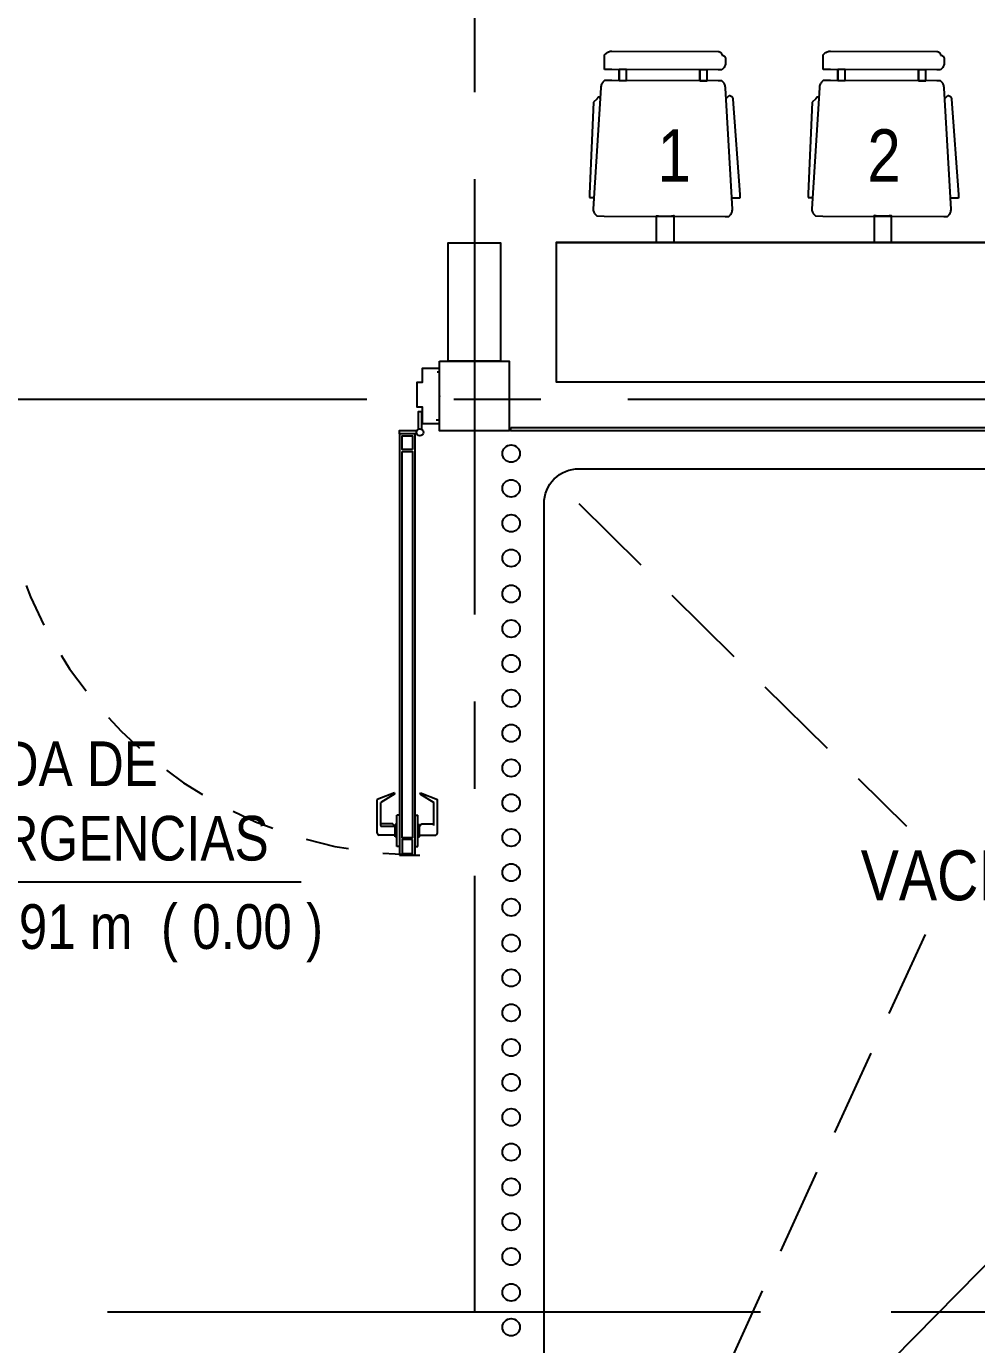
# Model space of a CAD drawing. Extents: x -28 to 149, y -33 to 76.
# Drawn here: x 14.714 to 17.442, y 1.567 to 5.351 of the extents above; entities that cross this region are included whole.
import ezdxf

# ---------------------------------------------------------------- set-up
doc = ezdxf.new("R2010")
doc.units = 0
for name, pattern in [('CENTER', [2, 1.25, -0.25, 0.25, -0.25]), ('HIDDEN', [0.375, 0.25, -0.125]), ('HIDDEN2', [0.1875, 0.125, -0.0625]), ('PHANTOM2', [1.25, 0.625, -0.125, 0.125, -0.125, 0.125, -0.125]), ('STYLE_01', [0.15, 0.1, -0.05])]:
    doc.linetypes.add(name, pattern=pattern)
for name, color, linetype in [('arq-barandas', 2, 'Continuous'), ('arq-ejes-principales', 1, 'CENTER'), ('arq-hatch', 252, 'Continuous'), ('arq-indicacion de corte', 5, 'PHANTOM2'), ('arq-mobiliario', 1, 'Continuous'), ('arq-niveles', 1, 'Continuous'), ('arq-pared mamposteria', 4, 'Continuous'), ('arq-paredes-liv', 3, 'Continuous'), ('arq-proyeccion', 251, 'STYLE_01'), ('arq-puertas', 2, 'Continuous'), ('arq-text-equipamiento', 2, 'Continuous'), ('arq-ventanas', 2, 'Continuous'), ('arq-vigas exteriores', 3, 'Continuous')]:
    doc.layers.add(name, color=color, linetype=linetype)
doc.layers.add('mv', color=191, linetype='Continuous', plot=False)
doc.styles.add('dape 2', font='ARIALN.TTF', dxfattribs={"height": 2.5})

# ---------------------------------------------------------------- blocks, each defined once
blk = doc.blocks.new('PUESTOS INDIVIDUALES')
for p, q in [((6.401, 0.9464), (6.3994, 0.9451)), ((6.4028, 0.9474), (6.401, 0.9464)), ((6.4048, 0.948), (6.4028, 0.9474)), ((6.4069, 0.9482), (6.4048, 0.948)), ((6.7121, 0.9492), (6.4069, 0.9482)), ((6.7146, 0.9491), (6.7121, 0.9492)), ((6.7171, 0.9487), (6.7146, 0.9491)), ((6.7195, 0.9481), (6.7171, 0.9487)), ((6.7218, 0.9473), (6.7195, 0.9481)), ((6.7241, 0.9462), (6.7218, 0.9473)), ((6.7263, 0.945), (6.7241, 0.9462)), ((7.0289, 0.9464), (7.0273, 0.9451)), ((7.0307, 0.9474), (7.0289, 0.9464)), ((7.0327, 0.948), (7.0307, 0.9474)), ((7.0347, 0.9482), (7.0327, 0.948)), ((7.34, 0.9492), (7.0347, 0.9482)), ((7.3425, 0.9491), (7.34, 0.9492)), ((7.3449, 0.9487), (7.3425, 0.9491)), ((7.3473, 0.9481), (7.3449, 0.9487)), ((7.3497, 0.9473), (7.3473, 0.9481)), ((7.352, 0.9462), (7.3497, 0.9473)), ((7.3541, 0.945), (7.352, 0.9462)), ((6.3861, 0.9291), (6.3859, 0.927)), ((6.3859, 0.927), (6.3859, 0.9165)), ((6.3859, 0.9165), (6.3861, 0.914)), ((6.3867, 0.9311), (6.3861, 0.9291)), ((6.3861, 0.914), (6.3864, 0.9116)), ((6.3864, 0.9116), (6.387, 0.9091)), ((6.3876, 0.9329), (6.3867, 0.9311)), ((6.387, 0.9091), (6.3879, 0.9068)), ((6.3889, 0.9345), (6.3876, 0.9329)), ((6.3905, 0.9358), (6.3889, 0.9345)), ((6.3923, 0.9368), (6.3905, 0.9358)), ((6.3943, 0.9374), (6.3923, 0.9368)), ((6.3964, 0.9376), (6.3943, 0.9374)), ((6.3966, 0.9397), (6.3964, 0.9376)), ((6.3972, 0.9416), (6.3966, 0.9397)), ((6.3981, 0.9435), (6.3972, 0.9416)), ((6.3994, 0.9451), (6.3981, 0.9435)), ((6.7283, 0.9435), (6.7263, 0.945)), ((6.7301, 0.9418), (6.7283, 0.9435)), ((6.7332, 0.9387), (6.7301, 0.9418)), ((6.7332, 0.9282), (6.7332, 0.9387)), ((6.7333, 0.9177), (6.7332, 0.9282)), ((6.7334, 0.8966), (6.7333, 0.9177)), ((6.7333, 0.9177), (6.7333, 0.9177)), ((7.0139, 0.9291), (7.0137, 0.927)), ((7.0137, 0.927), (7.0138, 0.9165)), ((7.0138, 0.9165), (7.0139, 0.914)), ((7.0145, 0.9311), (7.0139, 0.9291)), ((7.0139, 0.914), (7.0143, 0.9116)), ((7.0143, 0.9116), (7.0149, 0.9091)), ((7.0155, 0.9329), (7.0145, 0.9311)), ((7.0149, 0.9091), (7.0157, 0.9068)), ((7.0168, 0.9345), (7.0155, 0.9329)), ((7.0184, 0.9358), (7.0168, 0.9345)), ((7.0202, 0.9368), (7.0184, 0.9358)), ((7.0222, 0.9374), (7.0202, 0.9368)), ((7.0242, 0.9376), (7.0222, 0.9374)), ((7.0244, 0.9397), (7.0242, 0.9376)), ((7.025, 0.9416), (7.0244, 0.9397)), ((7.026, 0.9435), (7.025, 0.9416)), ((7.0273, 0.9451), (7.026, 0.9435)), ((7.3561, 0.9435), (7.3541, 0.945)), ((7.358, 0.9418), (7.3561, 0.9435)), ((7.3611, 0.9387), (7.358, 0.9418)), ((7.3611, 0.9282), (7.3611, 0.9387)), ((7.3611, 0.9177), (7.3611, 0.9282)), ((7.3612, 0.8966), (7.3611, 0.9177)), ((7.3611, 0.9177), (7.3611, 0.9177)), ((6.3879, 0.9068), (6.389, 0.9046)), ((6.389, 0.9046), (6.3902, 0.9024)), ((6.3902, 0.9024), (6.3917, 0.9004)), ((6.3917, 0.9004), (6.3934, 0.8986)), ((6.3934, 0.8986), (6.3965, 0.8955)), ((6.3965, 0.8955), (6.407, 0.8955)), ((6.407, 0.8955), (6.7123, 0.8966)), ((6.4386, 0.8956), (6.4597, 0.8957)), ((6.4387, 0.8641), (6.4386, 0.8956)), ((6.4387, 0.8641), (6.4386, 0.8956)), ((6.4598, 0.8641), (6.4597, 0.8957)), ((6.4597, 0.8957), (6.4598, 0.8641)), ((6.6702, 0.8964), (6.6912, 0.8965)), ((6.6703, 0.8648), (6.6702, 0.8964)), ((6.6703, 0.8648), (6.6702, 0.8964)), ((6.6914, 0.8649), (6.6912, 0.8965)), ((6.6912, 0.8965), (6.6914, 0.8649)), ((6.7123, 0.8966), (6.7334, 0.8966)), ((7.0157, 0.9068), (7.0168, 0.9046)), ((7.0168, 0.9046), (7.0181, 0.9024)), ((7.0181, 0.9024), (7.0196, 0.9004)), ((7.0196, 0.9004), (7.0213, 0.8986)), ((7.0213, 0.8986), (7.0244, 0.8955)), ((7.0244, 0.8955), (7.0349, 0.8955)), ((7.0349, 0.8955), (7.3401, 0.8966)), ((7.0665, 0.8956), (7.0875, 0.8957)), ((7.0666, 0.8641), (7.0665, 0.8956)), ((7.0666, 0.8641), (7.0665, 0.8956)), ((7.0876, 0.8641), (7.0875, 0.8957)), ((7.0875, 0.8957), (7.0876, 0.8641)), ((7.298, 0.8964), (7.3191, 0.8965)), ((7.2981, 0.8648), (7.298, 0.8964)), ((7.2981, 0.8648), (7.298, 0.8964)), ((7.3192, 0.8649), (7.3191, 0.8965)), ((7.3191, 0.8965), (7.3192, 0.8649)), ((7.3401, 0.8966), (7.3612, 0.8966)), ((6.3663, 0.4954), (6.3862, 0.8428)), ((6.3862, 0.8428), (6.3863, 0.8453)), ((6.3863, 0.8453), (6.3866, 0.8478)), ((6.3866, 0.8478), (6.3872, 0.8502)), ((6.3872, 0.8502), (6.3881, 0.8526)), ((6.3881, 0.8526), (6.3891, 0.8548)), ((6.3891, 0.8548), (6.3904, 0.857)), ((6.3904, 0.857), (6.3919, 0.859)), ((6.3919, 0.859), (6.3935, 0.8608)), ((6.3935, 0.8608), (6.3966, 0.8639)), ((6.3966, 0.8639), (6.4071, 0.864)), ((6.4071, 0.864), (6.7124, 0.865)), ((6.4598, 0.8641), (6.4387, 0.8641)), ((6.6914, 0.8649), (6.6703, 0.8648)), ((6.7124, 0.865), (6.7335, 0.8651)), ((6.7124, 0.865), (6.7124, 0.865)), ((6.7335, 0.8651), (6.7366, 0.862)), ((6.7366, 0.862), (6.7382, 0.8601)), ((6.7382, 0.8601), (6.7397, 0.8581)), ((6.7397, 0.8581), (6.741, 0.856)), ((6.741, 0.856), (6.7421, 0.8538)), ((6.7421, 0.8538), (6.7429, 0.8514)), ((6.7429, 0.8514), (6.7436, 0.849)), ((6.7436, 0.849), (6.7439, 0.8465)), ((6.7439, 0.8465), (6.7441, 0.844)), ((6.7441, 0.844), (6.7663, 0.4967)), ((6.9941, 0.4954), (7.014, 0.8428)), ((7.014, 0.8428), (7.0141, 0.8453)), ((7.0141, 0.8453), (7.0145, 0.8478)), ((7.0145, 0.8478), (7.0151, 0.8502)), ((7.0151, 0.8502), (7.0159, 0.8526)), ((7.0159, 0.8526), (7.017, 0.8548)), ((7.017, 0.8548), (7.0182, 0.857)), ((7.0182, 0.857), (7.0197, 0.859)), ((7.0197, 0.859), (7.0214, 0.8608)), ((7.0214, 0.8608), (7.0245, 0.8639)), ((7.0245, 0.8639), (7.035, 0.864)), ((7.035, 0.864), (7.3402, 0.865)), ((7.0876, 0.8641), (7.0666, 0.8641)), ((7.3192, 0.8649), (7.2981, 0.8648)), ((7.3402, 0.865), (7.3613, 0.8651)), ((7.3402, 0.865), (7.3402, 0.865)), ((7.3613, 0.8651), (7.3644, 0.862)), ((7.3644, 0.862), (7.3661, 0.8601)), ((7.3661, 0.8601), (7.3676, 0.8581)), ((7.3676, 0.8581), (7.3689, 0.856)), ((7.3689, 0.856), (7.3699, 0.8538)), ((7.3699, 0.8538), (7.3708, 0.8514)), ((7.3708, 0.8514), (7.3714, 0.849)), ((7.3714, 0.849), (7.3718, 0.8465)), ((7.3718, 0.8465), (7.3719, 0.844)), ((7.3719, 0.844), (7.3941, 0.4967)), ((6.3652, 0.8112), (6.3451, 0.5374)), ((6.3654, 0.8132), (6.3652, 0.8112)), ((6.366, 0.8152), (6.3654, 0.8132)), ((6.367, 0.817), (6.366, 0.8152)), ((6.3683, 0.8186), (6.367, 0.817)), ((6.3699, 0.82), (6.3683, 0.8186)), ((6.3717, 0.8209), (6.3699, 0.82)), ((6.3737, 0.8215), (6.3717, 0.8209)), ((6.3757, 0.8218), (6.3737, 0.8215)), ((6.3845, 0.8131), (6.3757, 0.8218)), ((6.746, 0.8143), (6.7472, 0.8156)), ((6.7472, 0.8156), (6.7483, 0.8163)), ((6.7483, 0.8163), (6.7495, 0.8167)), ((6.7495, 0.8167), (6.7507, 0.8168)), ((6.7507, 0.8168), (6.752, 0.8165)), ((6.752, 0.8165), (6.7531, 0.8159)), ((6.7531, 0.8159), (6.7539, 0.8149)), ((6.7539, 0.8149), (6.7545, 0.8138)), ((6.7545, 0.8138), (6.7547, 0.8125)), ((6.7547, 0.8125), (6.7653, 0.802)), ((6.7653, 0.802), (6.7767, 0.5389)), ((6.9931, 0.8112), (6.9729, 0.5374)), ((6.9933, 0.8132), (6.9931, 0.8112)), ((6.9938, 0.8152), (6.9933, 0.8132)), ((6.9948, 0.817), (6.9938, 0.8152)), ((6.9961, 0.8186), (6.9948, 0.817)), ((6.9977, 0.82), (6.9961, 0.8186)), ((6.9995, 0.8209), (6.9977, 0.82)), ((7.0015, 0.8215), (6.9995, 0.8209)), ((7.0035, 0.8218), (7.0015, 0.8215)), ((7.0123, 0.8131), (7.0035, 0.8218)), ((7.3738, 0.8143), (7.3751, 0.8156)), ((7.3751, 0.8156), (7.3761, 0.8163)), ((7.3761, 0.8163), (7.3773, 0.8167)), ((7.3773, 0.8167), (7.3786, 0.8168)), ((7.3786, 0.8168), (7.3798, 0.8165)), ((7.3798, 0.8165), (7.3809, 0.8159)), ((7.3809, 0.8159), (7.3818, 0.8149)), ((7.3818, 0.8149), (7.3823, 0.8138)), ((7.3823, 0.8138), (7.3825, 0.8125)), ((7.3825, 0.8125), (7.3931, 0.802)), ((7.3931, 0.802), (7.4045, 0.5389)), ((6.3451, 0.5374), (6.3451, 0.5269)), ((6.7767, 0.5389), (6.7767, 0.5284)), ((6.9729, 0.5374), (6.973, 0.5269)), ((7.4045, 0.5389), (7.4045, 0.5284)), ((6.3451, 0.5269), (6.3556, 0.5269)), ((6.3556, 0.5269), (6.3681, 0.527)), ((6.3664, 0.4929), (6.3663, 0.4954)), ((6.3668, 0.4904), (6.3664, 0.4929)), ((6.7662, 0.5283), (6.7643, 0.5283)), ((6.7662, 0.4942), (6.7658, 0.4918)), ((6.7767, 0.5284), (6.7662, 0.5283)), ((6.7663, 0.4967), (6.7662, 0.4942)), ((6.973, 0.5269), (6.9835, 0.5269)), ((6.9835, 0.5269), (6.9959, 0.527)), ((6.9942, 0.4929), (6.9941, 0.4954)), ((6.9946, 0.4904), (6.9942, 0.4929)), ((7.394, 0.5283), (7.3921, 0.5283)), ((7.394, 0.4942), (7.3936, 0.4918)), ((7.4045, 0.5284), (7.394, 0.5283)), ((7.3941, 0.4967), (7.394, 0.4942)), ((6.3674, 0.488), (6.3668, 0.4904)), ((6.3682, 0.4857), (6.3674, 0.488)), ((6.3693, 0.4834), (6.3682, 0.4857)), ((6.3706, 0.4813), (6.3693, 0.4834)), ((6.3721, 0.4793), (6.3706, 0.4813)), ((6.3738, 0.4775), (6.3721, 0.4793)), ((6.3769, 0.4744), (6.3738, 0.4775)), ((6.3874, 0.4744), (6.3769, 0.4744)), ((6.7348, 0.4756), (6.3874, 0.4744)), ((6.7558, 0.4757), (6.7348, 0.4756)), ((6.7589, 0.4787), (6.7558, 0.4757)), ((6.7606, 0.4806), (6.7589, 0.4787)), ((6.762, 0.4826), (6.7606, 0.4806)), ((6.7633, 0.4848), (6.762, 0.4826)), ((6.7644, 0.487), (6.7633, 0.4848)), ((6.7652, 0.4894), (6.7644, 0.487)), ((6.7658, 0.4918), (6.7652, 0.4894)), ((6.9952, 0.488), (6.9946, 0.4904)), ((6.9961, 0.4857), (6.9952, 0.488)), ((6.9972, 0.4834), (6.9961, 0.4857)), ((6.9984, 0.4813), (6.9972, 0.4834)), ((6.9999, 0.4793), (6.9984, 0.4813)), ((7.0016, 0.4775), (6.9999, 0.4793)), ((7.0047, 0.4744), (7.0016, 0.4775)), ((7.0152, 0.4744), (7.0047, 0.4744)), ((7.3626, 0.4756), (7.0152, 0.4744)), ((7.3837, 0.4757), (7.3626, 0.4756)), ((7.3867, 0.4787), (7.3837, 0.4757)), ((7.3884, 0.4806), (7.3867, 0.4787)), ((7.3899, 0.4826), (7.3884, 0.4806)), ((7.3912, 0.4848), (7.3899, 0.4826)), ((7.3922, 0.487), (7.3912, 0.4848)), ((7.393, 0.4894), (7.3922, 0.487)), ((7.3936, 0.4918), (7.393, 0.4894))]:
    blk.add_line(p, q)
at = {"linetype": 'Continuous'}
blk.add_line((7.5, 0.4), (0, 0.4), dxfattribs=at)
for points in [[(6.5875, 0.4), (6.5375, 0.4), (6.5375, 0.4766, 0.071799), (6.5875, 0.477)], [(7.1625, 0.4), (7.2125, 0.4), (7.2125, 0.4766, -0.071799), (7.1625, 0.477)]]:
    blk.add_lwpolyline(points, format="xyb", close=True, dxfattribs=at)
blk.add_lwpolyline([(0, 0.4), (7.5, 0.4), (7.5, 0), (0, 0)], close=True, dxfattribs=at)
blk = doc.blocks.new('*U154')
for p, q in [((0.0625, 1.2929), (0.0625, 1.2029)), ((0.07, 1.2929), (0.0625, 1.2929)), ((0.115, 1.2929), (0.1225, 1.2929)), ((0.1225, 1.2929), (0.1225, 1.2029)), ((0.006, 1.2554), (0.006, 1.1584)), ((0.0575, 1.2604), (0.011, 1.2604)), ((0.0575, 1.2654), (0.0575, 1.2304)), ((0.0625, 1.2654), (0.0575, 1.2654)), ((0.1225, 1.2654), (0.1275, 1.2654)), ((0.1275, 1.2654), (0.1275, 1.2304)), ((0.1275, 1.2604), (0.174, 1.2604)), ((0.179, 1.2554), (0.179, 1.1584)), ((0.016, 1.2334), (0.016, 1.1668)), ((0.0506, 1.2279), (0.016, 1.2279)), ((0.0506, 1.2279), (0.0575, 1.2354)), ((0.0625, 1.2304), (0.0575, 1.2304)), ((0.1225, 1.2304), (0.1275, 1.2304)), ((0.1275, 1.2354), (0.167, 1.2354)), ((0.1344, 1.2279), (0.1275, 1.2354)), ((0.1344, 1.2279), (0.169, 1.2279)), ((0.169, 1.2334), (0.169, 1.1668)), ((0.07, 1.2029), (0.0625, 1.2029)), ((0.115, 1.2029), (0.1225, 1.2029)), ((0.0552, 1.1389), (0.006, 1.1584)), ((0.057, 1.1423), (0.016, 1.1668)), ((0.057, 1.1423), (0.0552, 1.1389)), ((0.128, 1.1423), (0.169, 1.1668)), ((0.128, 1.1423), (0.1298, 1.1389)), ((0.1298, 1.1389), (0.179, 1.1584))]:
    blk.add_line(p, q)
for points in [[(0.115, 1.3179), (0.07, 1.3179), (0.07, 0.109), (0.115, 0.109)], [(0.0775, 1.2729), (0.1075, 1.2729), (0.1075, 1.3129), (0.0775, 1.3129)], [(0.1075, 0.159), (0.0775, 0.159), (0.0775, 1.2679), (0.1075, 1.2679)], [(0.0775, 0.154), (0.1075, 0.154), (0.1075, 0.114), (0.0775, 0.114)]]:
    blk.add_lwpolyline(points, close=True)
for points in [[(0.0073, -0.069), (0, -0.069), (0, -0.079), (0.05, -0.079), (0.05, -0.039), (0.065, -0.039), (0.065, 0.031), (0.05, 0.031), (0.05, 0.079), (0, 0.079), (0, 0.069), (0.01, 0.069)], [(0.0513, 0.0953), (0.0513, 0.0453), (0.0613, 0.0453), (0.0613, 0.0953)], [(0.065, 0.109), (0.115, 0.109), (0.115, 0.099), (0.065, 0.099)], [(1.3127, -0.069), (1.32, -0.069), (1.32, -0.079), (1.27, -0.079), (1.27, -0.039), (1.255, -0.039), (1.255, 0.031), (1.27, 0.031), (1.27, 0.079), (1.32, 0.079), (1.32, 0.069), (1.31, 0.069)]]:
    blk.add_lwpolyline(points)
blk.add_circle((0.0563, 0.104), 0.01)
at = {"color": 251, "linetype": 'HIDDEN2'}
blk.add_arc((0.0563, 0.104), 1.214, 0, 90, dxfattribs=at)
for centre, radius, start, end in [((0.011, 1.2554), 0.005, 90, 180), ((0.174, 1.2554), 0.005, 360, 90), ((0.167, 1.2334), 0.002, 360, 90)]:
    blk.add_arc(centre, radius, start, end)
at = {"layer": 'mv'}
blk.add_line((0.07, 1.318), (0.0563, 1.318), dxfattribs=at)
for p in [(0, 0), (0, 0), (0, 0), (0, 0), (0, 0), (0, 0), (0, 0), (0, 0), (0, 0), (1.32, 0)]:
    blk.add_point(p, dxfattribs=at)

msp = doc.modelspace()

# ---------------------------------------------------------------- hatches: boundary and pattern name
at = {"layer": 'arq-hatch'}
h = msp.add_hatch(dxfattribs=at)
h.set_pattern_fill('LINE', color=8, scale=0.02, angle=45, style=0)
h.set_pattern_definition([(45, (56.22398, 4.97406), (-0.04490128, 0.04490128), [])])
h.paths.add_polyline_path([(56.306, 6.62), (56.176, 6.67), (56.176, 4.4481), (56.306, 4.4966)])
h.paths.add_polyline_path([(56.3053, 4.0878), (56.176, 4.1375), (56.176, 3.9938), (56.0849, 3.9938), (56.1349, 3.8639), (56.3049, 3.8639)])
h.paths.add_polyline_path([(55.7735, 3.9938), (53.9322, 3.9938), (53.9322, 3.8638), (54.1448, 3.8638), (55.1734, 3.8638), (55.7249, 3.8638)])
h.paths.add_polyline_path([(53.9322, 3.9938), (53.8322, 3.9938), (53.8322, 3.8638), (53.9322, 3.8638)])
h.paths.add_polyline_path([(53.8322, 3.9938), (53.5432, 3.9938), (53.5932, 3.8638), (53.8322, 3.8638)])
h.paths.add_polyline_path([(-0.1776, 4.5303), (-0.3076, 4.4803), (-0.3076, 4.2812), (-0.1776, 4.2812)])
h.paths.add_polyline_path([(-0.1776, 4.2812), (-0.3076, 4.2812), (-0.3076, 4.1562), (-0.1776, 4.1562)])
h.paths.add_polyline_path([(0, 4.0803), (-0.1776, 4.0803), (-0.1776, 4.1562), (-0.3076, 4.1562), (-0.3076, 3.9503), (0, 3.9503)])
h.paths.add_polyline_path([(0.2724, 4.0803), (0, 4.0803), (0, 3.9503), (0.2224, 3.9503)])
h.paths.add_polyline_path([(10.3138, 5.6199), (8.2571, 5.6238), (8.2772, 5.57), (8.7716, 5.57), (9.8002, 5.57), (10.2946, 5.57)])
h.paths.add_polyline_path([(10.3446, 5.7), (8.2287, 5.7), (8.2571, 5.6238), (10.3138, 5.6199)])
h.paths.add_polyline_path([(12.7719, 5.7), (10.656, 5.7), (10.6862, 5.6192), (12.7393, 5.6153)])
h.paths.add_polyline_path([(12.7393, 5.6153), (10.6862, 5.6192), (10.7046, 5.57), (11.199, 5.57), (12.2275, 5.57), (12.2275, 5.5701), (12.7219, 5.5701)])
h.paths.add_polyline_path([(13.1, 5.7), (13.0833, 5.7), (13.1, 5.6552)])
h.paths.add_polyline_path([(56.306, 8.6376), (56.1754, 8.6878), (56.1754, 8.1159), (56.1754, 8.0999), (56.1754, 8.05), (56.306, 8.05)])
h.paths.add_polyline_path([(56.306, 8.05), (56.1754, 8.05), (56.1754, 7.2312), (56, 7.2312), (56.175, 7.2256), (56, 7.22), (56.175, 7.22), (56.175, 6.981), (56.306, 7.03)])
h.paths.add_polyline_path([(49.6461, 35.08), (48.5573, 35.08), (48.5087, 34.95), (49.6461, 34.95)])
h.paths.add_polyline_path([(50.5797, 35.08), (49.6461, 35.08), (49.6461, 34.95), (50.6297, 34.95)])
h.paths.add_polyline_path([(51.0789, 35.08), (50.9883, 35.08), (50.9397, 34.95), (51.0789, 34.95)])
h.paths.add_polyline_path([(51.2289, 35.08), (51.0789, 35.08), (51.0789, 34.95), (51.2289, 34.95)])
h.paths.add_polyline_path([(53.0056, 35.08), (51.2289, 35.08), (51.2289, 34.95), (53.0556, 34.95)])
h.paths.add_polyline_path([(20.5106, 35.08), (20, 35.08), (20, 34.9502), (20.5106, 34.9502)])
h.paths.add_polyline_path([(20, 35.08), (19.482, 35.08), (19.482, 34.9502), (20, 34.9502)])
h.paths.add_polyline_path([(42.086, 35.08), (41.0575, 35.08), (41.0575, 34.95), (42.086, 34.95)])
h.paths.add_polyline_path([(41.0575, 35.08), (40.563, 35.08), (40.513, 34.95), (41.0575, 34.95)])
h.paths.add_polyline_path([(42.5804, 35.08), (42.086, 35.08), (42.086, 34.95), (42.629, 34.95)])
edge = h.paths.add_edge_path()
edge.add_line((34.5796, 35.08), (34.4, 35.08))
edge.add_arc((34.4, 34.98), 0.1, 90, 180)
edge.add_line((34.3, 34.98), (34.3, 34.95))
edge.add_line((34.3, 34.95), (34.6282, 34.95))
edge.add_line((34.6282, 34.95), (34.5796, 35.08))
h.paths.add_polyline_path([(37.0056, 35.08), (34.9882, 35.08), (34.9382, 34.95), (37.0541, 34.95)])
h.paths.add_polyline_path([(39.4373, 35.08), (37.4141, 35.08), (37.3641, 34.95), (39.4858, 34.95)])
h.paths.add_polyline_path([(18.573, 35.0802), (17.3999, 35.0802), (17.3999, 34.9502), (18.6216, 34.9502)])
h.paths.add_polyline_path([(19.482, 35.08), (18.9876, 35.08), (18.9391, 34.9502), (19.482, 34.9502)])
h.paths.add_polyline_path([(20.9731, 35.08), (20.5106, 35.08), (20.5106, 34.9502), (20.9731, 34.9502)])
h.paths.add_polyline_path([(8.5108, 34.95), (8.5594, 35.08), (10.5792, 35.08), (10.6292, 34.95)])
edge = h.paths.add_edge_path()
edge.add_line((10.9417, 34.95), (10.9903, 35.08))
edge.add_line((10.9903, 35.08), (13.0077, 35.08))
edge.add_line((13.0077, 35.08), (13.0327, 35.015))
edge.add_line((13.0327, 35.015), (13.0577, 34.95))
edge.add_line((13.0577, 34.95), (10.9417, 34.95))

# ---------------------------------------------------------------- linework, layer by layer
at = {"layer": 'arq-barandas'}
for centre in [(16.1056, 4.1249), (16.1056, 4.0249), (16.1056, 3.9249), (16.1056, 3.8249), (16.1056, 3.7222), (16.1056, 3.6222), (16.1056, 3.5222), (16.1056, 3.4222), (16.1056, 3.3222), (16.1056, 3.2222), (16.1056, 3.1222), (16.1056, 3.0222), (16.1056, 2.9222), (16.1056, 2.8222), (16.1056, 2.7195), (16.1056, 2.6195), (16.1056, 2.5195), (16.1056, 2.4195), (16.1056, 2.3195), (16.1056, 2.2195), (16.1056, 2.1195), (16.1056, 2.0195), (16.1056, 1.9195), (16.1056, 1.8195), (16.1056, 1.7168), (16.1056, 1.6168)]:
    msp.add_circle(centre, 0.025, dxfattribs=at)
at = {"layer": 'arq-ejes-principales'}
for p, q in [((16, 36.9128), (16, -3.6157)), ((-5.5593, 4.2812), (60.0081, 4.2812))]:
    msp.add_line(p, q, dxfattribs=at)
at = {"layer": 'arq-indicacion de corte', "ltscale": 3}
msp.add_line((-7.5535, 1.661), (64.0871, 1.661), dxfattribs=at)
at = {"layer": 'arq-niveles'}
msp.add_line((15.5024, 2.8945), (13.6323, 2.8945), dxfattribs=at)
at = {"layer": 'arq-pared mamposteria'}
msp.add_lwpolyline([(15.9, 4.3901), (16.1, 4.3901), (16.1, 4.1901), (15.9, 4.1901)], close=True, dxfattribs=at)
msp.add_lwpolyline([(15.9, 4.3901), (16.1, 4.3901), (16.1, 4.1901), (15.9, 4.1901)], close=True, dxfattribs=at)
at = {"layer": 'arq-paredes-liv'}
msp.add_line((16.075, 4.3901), (15.925, 4.3901), dxfattribs=at)
msp.add_lwpolyline([(15.925, 4.3901), (15.925, 4.5547), (15.925, 4.5547), (15.925, 4.7297), (16.075, 4.7297), (16.075, 4.3901)], dxfattribs=at)
at = {"layer": 'arq-proyeccion', "linetype": 'HIDDEN'}
for p, q in [((16.3, 3.9812), (17.2403, 3.0551)), ((16.4121, 0.8115), (17.2989, 2.7527))]:
    msp.add_line(p, q, dxfattribs=at)
at = {"layer": 'arq-ventanas', "color": 1}
msp.add_lwpolyline([(16.1048, 4.2001), (17.6548, 4.2001), (17.6548, 4.1901), (16.1048, 4.1901)], close=True, dxfattribs=at)
at = {"layer": 'arq-vigas exteriores'}
msp.add_lwpolyline([(16.35, 1.25), (16.2, 1.25), (16.2, 3.9812, -0.414214), (16.3, 4.0812), (19.4805, 4.0812, -0.665421), (19.5517, 3.911), (16.5212, 0.8339, -0.670944), (16.35, 0.9041), (16.35, 1.25)], format="xyb", dxfattribs=at)

# ---------------------------------------------------------------- block references
at = {"layer": 'arq-mobiliario', "xscale": -1}
msp.add_blockref('PUESTOS INDIVIDUALES', (23.735, 4.3312), dxfattribs=at)
at = {"layer": 'arq-puertas', "color": 253, "rotation": 180}
msp.add_blockref('*U154', (15.9, 4.2901), dxfattribs=at)

# ---------------------------------------------------------------- texts
at = {"layer": 'arq-niveles', "color": 2, "style": 'dape 2'}
msp.add_text('1181.91 m  ( 0.00 )', height=0.128214, dxfattribs=at).set_placement((14.3243, 2.7029))
at = {"layer": 'arq-niveles', "color": 2, "insert": (14.3242, 3.2985), "char_height": 0.128214, "width": 1.689608, "attachment_point": 1, "style": 'dape 2'}
msp.add_mtext('SALIDA DE EMERGENCIAS', dxfattribs=at)
at = {"layer": 'arq-proyeccion', "color": 251, "insert": (17.1093, 2.9859), "char_height": 0.14349, "width": 0.562764, "attachment_point": 1, "style": 'dape 2'}
msp.add_mtext('VACIO', dxfattribs=at)
at = {"layer": 'arq-text-equipamiento', "char_height": 0.15, "width": 1.30113, "attachment_point": 1, "style": 'dape 2'}
for s, insert in [('1', (16.5258, 5.0557)), ('2', (17.1287, 5.0557))]:
    msp.add_mtext(s, dxfattribs=dict(at, insert=insert))

doc.saveas('drawing.dxf')
